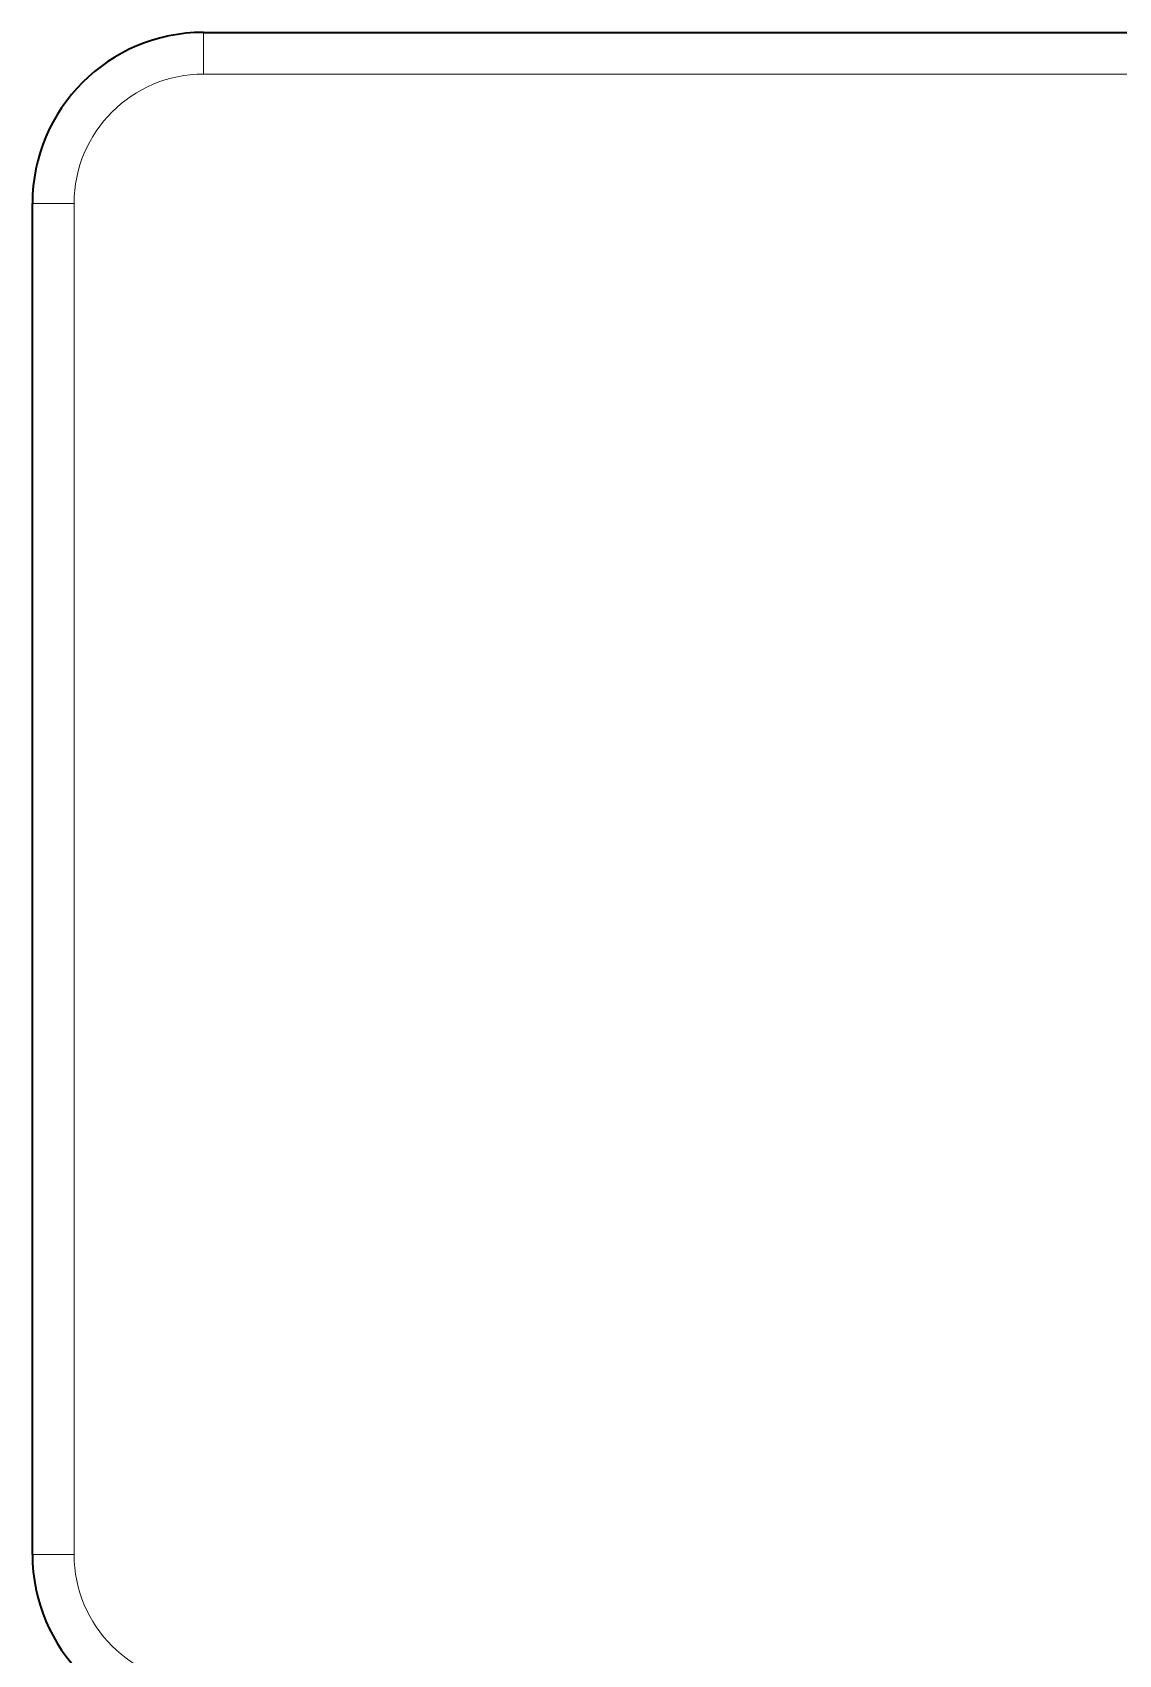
# Model space of a CAD drawing. Extents: x 415 to 970, y 249 to 591.
# Drawn here: x 878.65 to 904.7, y 401.9 to 440.8 of the extents above; entities that cross this region are included whole.
import ezdxf

# ---------------------------------------------------------------- set-up
doc = ezdxf.new("R2010")
doc.units = 0

msp = doc.modelspace()

# ---------------------------------------------------------------- linework, layer by layer
at = {"color": 7, "lineweight": 35}
for p, q in [((882.752, 440.8), (905.252, 440.8)), ((878.652, 404.3), (878.652, 436.7))]:
    msp.add_line(p, q, dxfattribs=at)
at = {"color": 7, "lineweight": 13, "ltscale": 0.025}
for p, q in [((882.752, 439.8), (882.752, 440.8)), ((879.652, 436.7), (878.652, 436.7)), ((879.652, 404.3), (878.652, 404.3))]:
    msp.add_line(p, q, dxfattribs=at)
at = {"color": 7, "lineweight": 13}
for p, q in [((882.752, 439.8), (905.252, 439.8)), ((879.652, 404.3), (879.652, 436.7))]:
    msp.add_line(p, q, dxfattribs=at)
at = {"color": 7, "lineweight": 35}
for centre, start, end in [((882.752, 436.7), 90, 180), ((882.752, 404.3), 180, 270)]:
    msp.add_arc(centre, 4.1, start, end, dxfattribs=at)
at = {"color": 7, "lineweight": 13}
for centre, start, end in [((882.752, 436.7), 90, 180), ((882.752, 404.3), 180, 270)]:
    msp.add_arc(centre, 3.1, start, end, dxfattribs=at)

doc.saveas('drawing.dxf')
